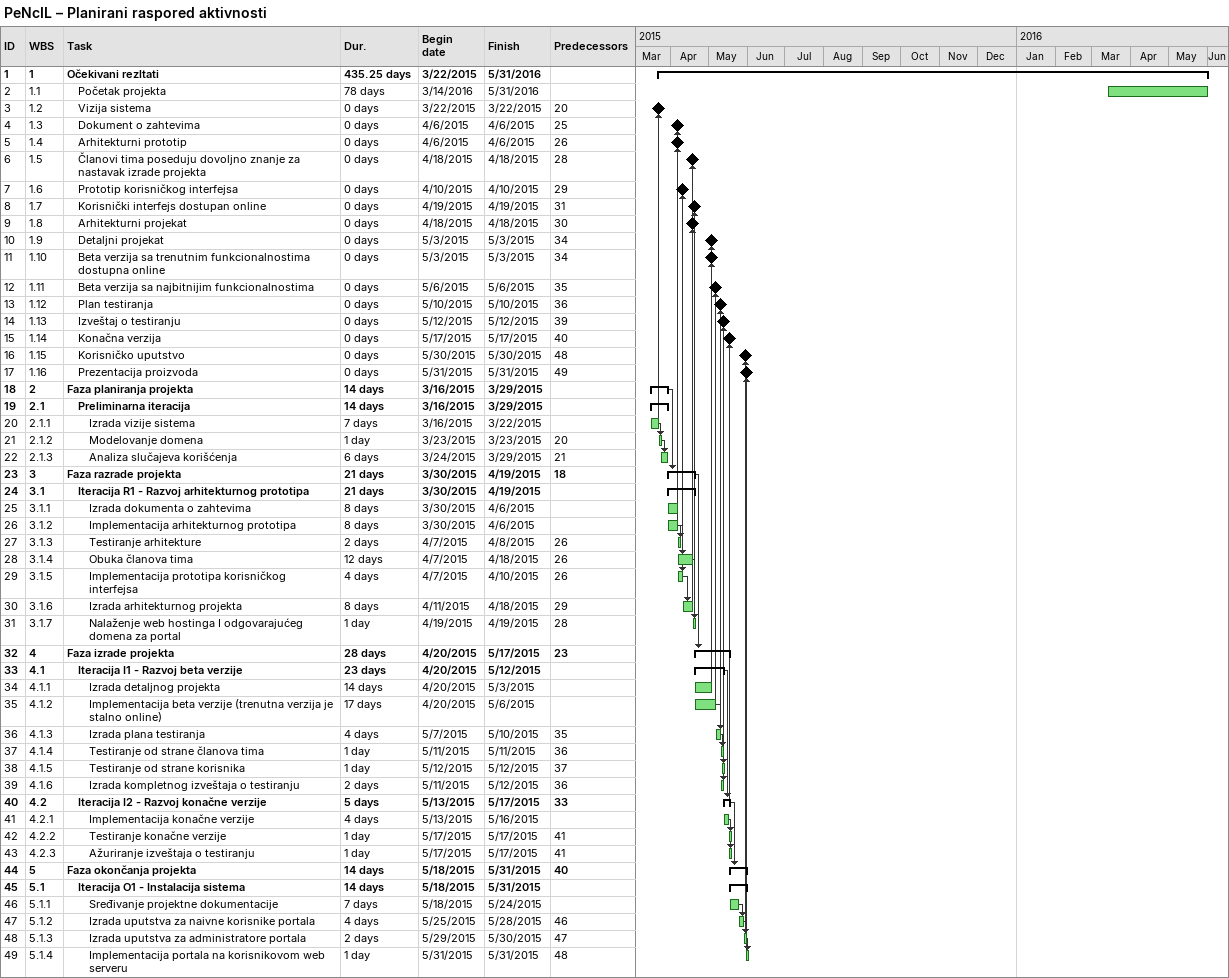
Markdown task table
PeNcIL – Planirani raspored aktivnosti

| ID | WBS | Task | Duration | Start | Finish | Predecessors |
|---|---|---|---|---|---|---|
| 1 | 1 | **Očekivani rezltati** | 435.25d | 2015-03-22 | 2016-05-31 |  |
| 2 | 1.1 | Početak projekta | 78d | 2016-03-14 | 2016-05-31 |  |
| 3 | 1.2 | Vizija sistema | 0d | 2015-03-22 | 2015-03-22 | 20 |
| 4 | 1.3 | Dokument o zahtevima | 0d | 2015-04-06 | 2015-04-06 | 25 |
| 5 | 1.4 | Arhitekturni prototip | 0d | 2015-04-06 | 2015-04-06 | 26 |
| 6 | 1.5 | Članovi tima poseduju dovoljno znanje za nastavak izrade projekta | 0d | 2015-04-18 | 2015-04-18 | 28 |
| 7 | 1.6 | Prototip korisničkog interfejsa | 0d | 2015-04-10 | 2015-04-10 | 29 |
| 8 | 1.7 | Korisnički interfejs dostupan online | 0d | 2015-04-19 | 2015-04-19 | 31 |
| 9 | 1.8 | Arhitekturni projekat | 0d | 2015-04-18 | 2015-04-18 | 30 |
| 10 | 1.9 | Detaljni projekat | 0d | 2015-05-03 | 2015-05-03 | 34 |
| 11 | 1.10 | Beta verzija sa trenutnim funkcionalnostima dostupna online | 0d | 2015-05-03 | 2015-05-03 | 34 |
| 12 | 1.11 | Beta verzija sa najbitnijim funkcionalnostima | 0d | 2015-05-06 | 2015-05-06 | 35 |
| 13 | 1.12 | Plan testiranja | 0d | 2015-05-10 | 2015-05-10 | 36 |
| 14 | 1.13 | Izveštaj o testiranju | 0d | 2015-05-12 | 2015-05-12 | 39 |
| 15 | 1.14 | Konačna verzija | 0d | 2015-05-17 | 2015-05-17 | 40 |
| 16 | 1.15 | Korisničko uputstvo | 0d | 2015-05-30 | 2015-05-30 | 48 |
| 17 | 1.16 | Prezentacija proizvoda | 0d | 2015-05-31 | 2015-05-31 | 49 |
| 18 | 2 | **Faza planiranja projekta** | 14d | 2015-03-16 | 2015-03-29 |  |
| 19 | 2.1 | **Preliminarna iteracija** | 14d | 2015-03-16 | 2015-03-29 |  |
| 20 | 2.1.1 | Izrada vizije sistema | 7d | 2015-03-16 | 2015-03-22 |  |
| 21 | 2.1.2 | Modelovanje domena | 1d | 2015-03-23 | 2015-03-23 | 20 |
| 22 | 2.1.3 | Analiza slučajeva korišćenja | 6d | 2015-03-24 | 2015-03-29 | 21 |
| 23 | 3 | **Faza razrade projekta** | 21d | 2015-03-30 | 2015-04-19 | 18 |
| 24 | 3.1 | **Iteracija R1 - Razvoj arhitekturnog prototipa** | 21d | 2015-03-30 | 2015-04-19 |  |
| 25 | 3.1.1 | Izrada dokumenta o zahtevima | 8d | 2015-03-30 | 2015-04-06 |  |
| 26 | 3.1.2 | Implementacija arhitekturnog prototipa | 8d | 2015-03-30 | 2015-04-06 |  |
| 27 | 3.1.3 | Testiranje arhitekture | 2d | 2015-04-07 | 2015-04-08 | 26 |
| 28 | 3.1.4 | Obuka članova tima | 12d | 2015-04-07 | 2015-04-18 | 26 |
| 29 | 3.1.5 | Implementacija prototipa korisničkog interfejsa | 4d | 2015-04-07 | 2015-04-10 | 26 |
| 30 | 3.1.6 | Izrada arhitekturnog projekta | 8d | 2015-04-11 | 2015-04-18 | 29 |
| 31 | 3.1.7 | Nalaženje web hostinga I odgovarajućeg domena za portal | 1d | 2015-04-19 | 2015-04-19 | 28 |
| 32 | 4 | **Faza izrade projekta** | 28d | 2015-04-20 | 2015-05-17 | 23 |
| 33 | 4.1 | **Iteracija I1 - Razvoj beta verzije** | 23d | 2015-04-20 | 2015-05-12 |  |
| 34 | 4.1.1 | Izrada detaljnog projekta | 14d | 2015-04-20 | 2015-05-03 |  |
| 35 | 4.1.2 | Implementacija beta verzije (trenutna verzija je stalno online) | 17d | 2015-04-20 | 2015-05-06 |  |
| 36 | 4.1.3 | Izrada plana testiranja | 4d | 2015-05-07 | 2015-05-10 | 35 |
| 37 | 4.1.4 | Testiranje od strane članova tima | 1d | 2015-05-11 | 2015-05-11 | 36 |
| 38 | 4.1.5 | Testiranje od strane korisnika | 1d | 2015-05-12 | 2015-05-12 | 37 |
| 39 | 4.1.6 | Izrada kompletnog izveštaja o testiranju | 2d | 2015-05-11 | 2015-05-12 | 36 |
| 40 | 4.2 | **Iteracija I2 - Razvoj konačne verzije** | 5d | 2015-05-13 | 2015-05-17 | 33 |
| 41 | 4.2.1 | Implementacija konačne verzije | 4d | 2015-05-13 | 2015-05-16 |  |
| 42 | 4.2.2 | Testiranje konačne verzije | 1d | 2015-05-17 | 2015-05-17 | 41 |
| 43 | 4.2.3 | Ažuriranje izveštaja o testiranju | 1d | 2015-05-17 | 2015-05-17 | 41 |
| 44 | 5 | **Faza okončanja projekta** | 14d | 2015-05-18 | 2015-05-31 | 40 |
| 45 | 5.1 | **Iteracija O1 - Instalacija sistema** | 14d | 2015-05-18 | 2015-05-31 |  |
| 46 | 5.1.1 | Sređivanje projektne dokumentacije | 7d | 2015-05-18 | 2015-05-24 |  |
| 47 | 5.1.2 | Izrada uputstva za naivne korisnike portala | 4d | 2015-05-25 | 2015-05-28 | 46 |
| 48 | 5.1.3 | Izrada uputstva za administratore portala | 2d | 2015-05-29 | 2015-05-30 | 47 |
| 49 | 5.1.4 | Implementacija portala na korisnikovom web serveru | 1d | 2015-05-31 | 2015-05-31 | 48 |
